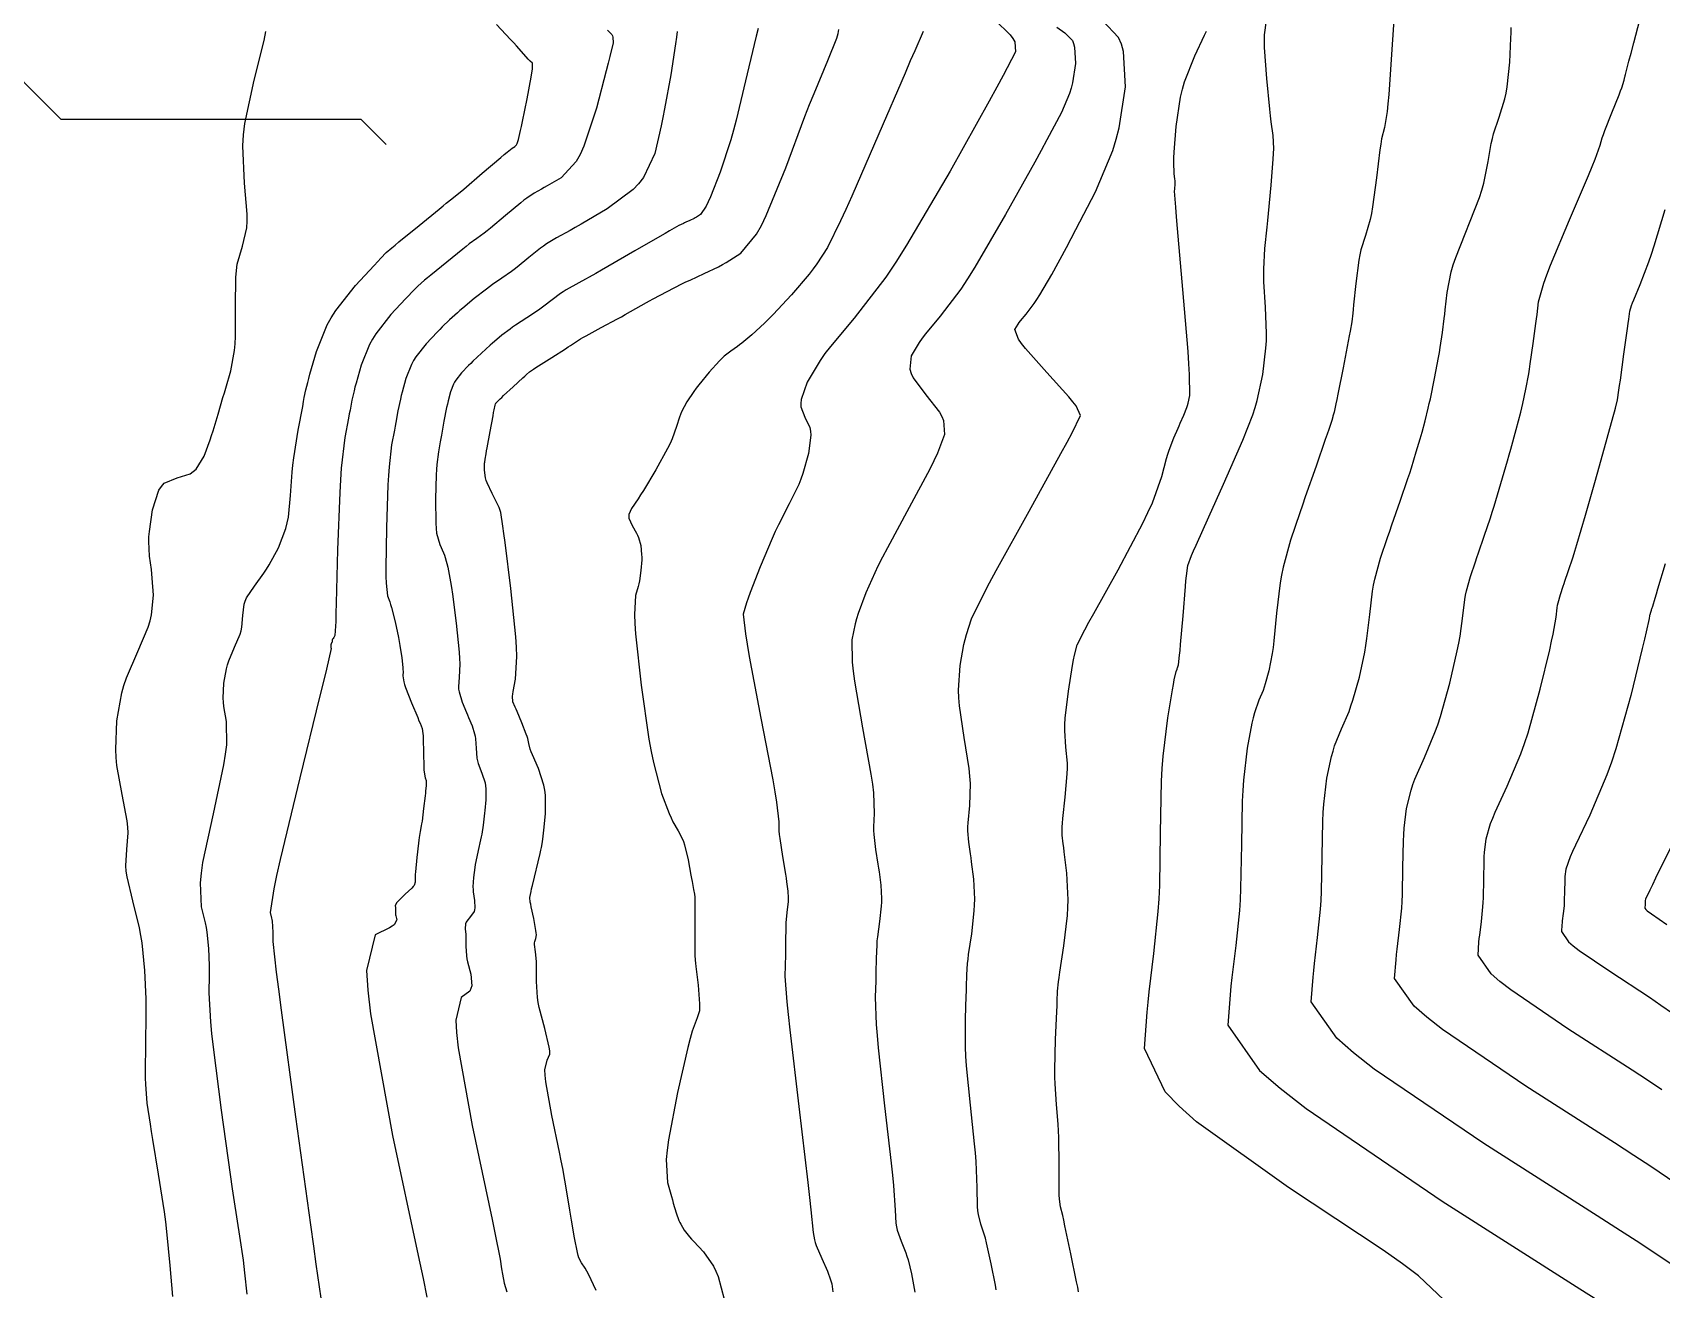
# Model space of a CAD drawing. Header units: metres. Extents: x 837117 to 838477, y 1189012 to 1191015.
# Drawn here: x 837594.9 to 837660.1, y 1189224.6 to 1189274.9 of the extents above; entities that cross this region are included whole.
import ezdxf

# ---------------------------------------------------------------- set-up
doc = ezdxf.new("R2010")
doc.units = ezdxf.units.M
doc.header["$LTSCALE"] = 0.3
doc.layers.add('COTAS 10', color=1, linetype='Continuous')
doc.layers.add('COTAS INT', color=252, linetype='Continuous')
doc.layers.add('DRENAJE', color=5, linetype='Continuous', lineweight=25)

msp = doc.modelspace()

# ---------------------------------------------------------------- linework, layer by layer
at = {"layer": 'COTAS 10'}
for points, elevation in [([(837600.548, 1189224.305), (837600.438, 1189225.553), (837600.308, 1189226.905), (837600.26, 1189227.298), (837600.208, 1189227.698), (837599.976, 1189229.209), (837599.747, 1189230.594), (837599.695, 1189230.915), (837599.649, 1189231.208), (837599.525, 1189232.042), (837599.461, 1189232.803), (837599.452, 1189233.051), (837599.447, 1189233.315), (837599.462, 1189234.405), (837599.482, 1189235.583), (837599.48, 1189235.904), (837599.475, 1189236.222), (837599.431, 1189237.351), (837599.317, 1189238.454), (837599.268, 1189238.757), (837599.211, 1189239.058), (837598.943, 1189240.133), (837598.714, 1189241.098), (837598.682, 1189241.329), (837598.663, 1189241.544), (837598.709, 1189242.192), (837598.761, 1189242.861), (837598.747, 1189243.09), (837598.719, 1189243.338), (837598.515, 1189244.391), (837598.307, 1189245.56), (837598.278, 1189245.88), (837598.262, 1189246.2), (837598.304, 1189247.343), (837598.507, 1189248.458), (837598.591, 1189248.76), (837598.688, 1189249.06), (837599.14, 1189250.116), (837599.561, 1189251.093), (837599.638, 1189251.342), (837599.698, 1189251.582), (837599.77, 1189252.371), (837599.722, 1189253.053), (837599.705, 1189253.225), (837599.688, 1189253.39), (837599.613, 1189253.928), (837599.58, 1189254.512), (837599.589, 1189254.706), (837599.606, 1189254.915), (837599.73, 1189255.784), (837599.988, 1189256.566), (837600.088, 1189256.719), (837600.201, 1189256.844), (837600.714, 1189257.067), (837601.242, 1189257.226), (837601.365, 1189257.311), (837601.477, 1189257.414), (837601.796, 1189257.935), (837602.035, 1189258.579), (837602.097, 1189258.76), (837602.157, 1189258.942), (837602.36, 1189259.606), (837602.553, 1189260.28), (837602.608, 1189260.469), (837602.662, 1189260.658), (837602.865, 1189261.346), (837603.018, 1189262.162), (837603.043, 1189262.43), (837603.06, 1189262.718), (837603.055, 1189263.913), (837603.063, 1189265.084), (837603.088, 1189265.358), (837603.123, 1189265.609), (837603.331, 1189266.33), (837603.508, 1189267.068), (837603.524, 1189267.33), (837603.526, 1189267.617), (837603.41, 1189268.86), (837603.342, 1189270.346), (837603.373, 1189270.786), (837603.426, 1189271.238), (837603.799, 1189272.976), (837604.2, 1189274.567), (837604.271, 1189274.927)], 1630), ([(837617.484, 1189224.551), (837617.175, 1189225.199), (837617.107, 1189225.329), (837617.048, 1189225.438), (837616.899, 1189225.654), (837616.798, 1189225.853), (837616.768, 1189225.952), (837616.737, 1189226.069), (837616.619, 1189226.65), (837616.498, 1189227.362), (837616.432, 1189227.764), (837616.314, 1189228.502), (837616.151, 1189229.425), (837616.089, 1189229.742), (837616.021, 1189230.087), (837615.715, 1189231.555), (837615.472, 1189232.895), (837615.443, 1189233.158), (837615.43, 1189233.374), (837615.524, 1189233.764), (837615.632, 1189234.009), (837615.628, 1189234.134), (837615.611, 1189234.283), (837615.426, 1189235.026), (837615.206, 1189235.866), (837615.166, 1189236.076), (837615.134, 1189236.276), (837615.096, 1189236.916), (837615.103, 1189237.449), (837615.099, 1189237.581), (837615.094, 1189237.706), (837615.055, 1189238.103), (837615.024, 1189238.398), (837615.024, 1189238.459), (837615.027, 1189238.511), (837615.068, 1189238.626), (837615.094, 1189238.783), (837615.088, 1189238.862), (837615.076, 1189238.957), (837614.986, 1189239.427), (837614.885, 1189239.905), (837614.866, 1189240.005), (837614.852, 1189240.09), (837614.835, 1189240.279), (837614.88, 1189240.508), (837614.905, 1189240.619), (837614.935, 1189240.75), (837615.239, 1189242.038), (837615.269, 1189242.169), (837615.294, 1189242.279), (837615.339, 1189242.506), (837615.364, 1189242.732), (837615.375, 1189242.842), (837615.389, 1189242.973), (837615.454, 1189243.616), (837615.459, 1189244.368), (837615.434, 1189244.568), (837615.398, 1189244.764), (837615.173, 1189245.439), (837614.933, 1189245.987), (837614.887, 1189246.102), (837614.85, 1189246.202), (837614.791, 1189246.428), (837614.748, 1189246.631), (837614.72, 1189246.715), (837614.687, 1189246.811), (837614.509, 1189247.259), (837614.321, 1189247.71), (837614.28, 1189247.807), (837614.244, 1189247.892), (837614.157, 1189248.102), (837614.138, 1189248.322), (837614.146, 1189248.414), (837614.16, 1189248.52), (837614.256, 1189249.012), (837614.308, 1189249.92), (837614.294, 1189250.287), (837614.268, 1189250.705), (837614.069, 1189252.634), (837613.839, 1189254.475), (837613.792, 1189254.837), (837613.753, 1189255.136), (837613.674, 1189255.681), (837613.602, 1189255.875), (837613.566, 1189255.951), (837613.525, 1189256.038), (837613.32, 1189256.435), (837613.123, 1189256.858), (837613.086, 1189256.962), (837613.056, 1189257.059), (837613.013, 1189257.364), (837613.021, 1189257.594), (837613.024, 1189257.645), (837613.027, 1189257.691), (837613.041, 1189257.81), (837613.081, 1189258.03), (837613.101, 1189258.139), (837613.124, 1189258.269), (837613.242, 1189258.913), (837613.359, 1189259.55), (837613.382, 1189259.676), (837613.402, 1189259.781), (837613.442, 1189259.974), (837613.462, 1189260.024), (837613.469, 1189260.037), (837613.477, 1189260.051), (837613.514, 1189260.097), (837613.64, 1189260.219), (837613.705, 1189260.28), (837613.782, 1189260.352), (837614.169, 1189260.711), (837614.556, 1189261.067), (837614.633, 1189261.138), (837614.697, 1189261.197), (837614.822, 1189261.309), (837614.984, 1189261.417), (837615.071, 1189261.473), (837615.178, 1189261.541), (837615.716, 1189261.883), (837616.262, 1189262.231), (837616.372, 1189262.303), (837616.465, 1189262.364), (837616.655, 1189262.498), (837616.858, 1189262.625), (837616.959, 1189262.682), (837617.08, 1189262.75), (837617.68, 1189263.073), (837618.338, 1189263.426), (837618.495, 1189263.512), (837618.641, 1189263.593), (837619.08, 1189263.841), (837619.495, 1189264.076), (837619.626, 1189264.148), (837619.764, 1189264.223), (837620.323, 1189264.519), (837620.919, 1189264.821), (837621.081, 1189264.9), (837621.242, 1189264.976), (837621.812, 1189265.234), (837622.378, 1189265.507), (837622.536, 1189265.594), (837622.695, 1189265.685), (837623.273, 1189266.051), (837623.904, 1189266.817), (837624.096, 1189267.16), (837624.295, 1189267.559), (837625.078, 1189269.472), (837625.841, 1189271.517), (837626.028, 1189272), (837626.205, 1189272.447), (837626.756, 1189273.759), (837627.113, 1189274.656), (837627.167, 1189274.84), (837627.203, 1189274.997)], 1640), ([(837636.794, 1189224.495), (837636.758, 1189224.679), (837636.713, 1189224.901), (837636.483, 1189226.022), (837636.245, 1189227.142), (837636.196, 1189227.364), (837636.154, 1189227.548), (837636.062, 1189227.894), (837636.026, 1189228.209), (837636.02, 1189228.373), (837636.015, 1189228.571), (837636.008, 1189229.563), (837635.994, 1189230.672), (837635.984, 1189230.943), (837635.972, 1189231.198), (837635.905, 1189231.992), (837635.85, 1189232.812), (837635.844, 1189233.085), (837635.843, 1189233.377), (837635.873, 1189234.597), (837635.92, 1189235.712), (837635.929, 1189235.939), (837635.936, 1189236.129), (837635.948, 1189236.52), (837635.988, 1189236.894), (837636.013, 1189237.075), (837636.044, 1189237.288), (837636.206, 1189238.337), (837636.346, 1189239.554), (837636.363, 1189239.873), (837636.37, 1189240.185), (837636.316, 1189241.249), (837636.216, 1189242.098), (837636.194, 1189242.275), (837636.175, 1189242.426), (837636.129, 1189242.762), (837636.131, 1189243.1), (837636.142, 1189243.252), (837636.158, 1189243.431), (837636.257, 1189244.287), (837636.339, 1189245.217), (837636.346, 1189245.441), (837636.346, 1189245.65), (837636.285, 1189246.286), (837636.235, 1189246.96), (837636.242, 1189247.194), (837636.257, 1189247.448), (837636.385, 1189248.535), (837636.552, 1189249.561), (837636.591, 1189249.777), (837636.628, 1189249.963), (837636.739, 1189250.387), (837637.046, 1189250.987), (837637.206, 1189251.284), (837637.4, 1189251.638), (837638.372, 1189253.387), (837639.362, 1189255.249), (837639.567, 1189255.673), (837639.742, 1189256.057), (837640.124, 1189257.116), (837640.309, 1189257.84), (837640.36, 1189258.014), (837640.412, 1189258.175), (837640.597, 1189258.661), (837640.772, 1189259.049), (837640.817, 1189259.15), (837640.86, 1189259.247), (837641.004, 1189259.572), (837641.122, 1189259.878), (837641.149, 1189259.963), (837641.173, 1189260.049), (837641.242, 1189260.359), (837641.232, 1189261.2), (837641.207, 1189261.619), (837641.172, 1189262.12), (837640.966, 1189264.604), (837640.751, 1189267.04), (837640.711, 1189267.511), (837640.679, 1189267.894), (837640.632, 1189268.54), (837640.64, 1189268.617), (837640.644, 1189268.667), (837640.654, 1189268.77), (837640.655, 1189268.909), (837640.651, 1189268.957), (837640.646, 1189269.01), (837640.614, 1189269.236), (837640.6, 1189269.679), (837640.607, 1189269.869), (837640.617, 1189270.088), (837640.692, 1189271.121), (837640.87, 1189272.298), (837640.945, 1189272.608), (837641.031, 1189272.911), (837641.436, 1189273.945), (837641.833, 1189274.77), (837641.914, 1189274.941)], 1650), ([(837660.124, 1189232.577), (837659.552, 1189232.96), (837658.938, 1189233.366), (837656.368, 1189235.024), (837654.087, 1189236.575), (837653.654, 1189236.914), (837653.307, 1189237.214), (837652.774, 1189237.972), (837652.813, 1189238.483), (837652.827, 1189238.627), (837652.842, 1189238.772), (837652.908, 1189239.307), (837652.969, 1189239.897), (837652.98, 1189240.078), (837652.989, 1189240.265), (837653.003, 1189241.003), (837653.017, 1189241.73), (837653.026, 1189241.91), (837653.038, 1189242.08), (837653.101, 1189242.621), (837653.278, 1189243.236), (837653.361, 1189243.453), (837653.459, 1189243.691), (837653.939, 1189244.721), (837654.493, 1189246.025), (837654.639, 1189246.435), (837654.781, 1189246.867), (837655.266, 1189248.604), (837655.645, 1189250.188), (837655.719, 1189250.524), (837655.781, 1189250.815), (837655.896, 1189251.492), (837655.942, 1189251.866), (837655.96, 1189251.965), (837655.98, 1189252.062), (837656.072, 1189252.397), (837656.185, 1189252.735), (837656.219, 1189252.834), (837656.254, 1189252.935), (837656.387, 1189253.318), (837656.578, 1189253.906), (837656.648, 1189254.136), (837656.726, 1189254.395), (837657.074, 1189255.57), (837657.45, 1189256.873), (837657.546, 1189257.211), (837657.639, 1189257.539), (837657.946, 1189258.646), (837658.183, 1189259.517), (837658.23, 1189259.698), (837658.271, 1189259.852), (837658.353, 1189260.191), (837658.413, 1189260.571), (837658.439, 1189260.752), (837658.47, 1189260.965), (837658.615, 1189262.008), (837658.755, 1189263.036), (837658.783, 1189263.241), (837658.805, 1189263.411), (837658.847, 1189263.735), (837658.916, 1189263.956), (837658.957, 1189264.061), (837659.007, 1189264.186), (837659.264, 1189264.794), (837659.61, 1189265.7), (837659.716, 1189266.012), (837659.826, 1189266.351), (837660.259, 1189267.797)], 1660)]:
    msp.add_lwpolyline(points, dxfattribs=dict(at, elevation=elevation))
at = {"layer": 'COTAS INT'}
for points, elevation in [([(837661.353, 1189228.373), (837659.687, 1189229.507), (837659.011, 1189229.951), (837658.242, 1189230.451), (837654.691, 1189232.725), (837651.355, 1189234.993), (837650.723, 1189235.489), (837650.216, 1189235.928), (837649.437, 1189237.036), (837649.493, 1189237.782), (837649.513, 1189237.992), (837649.536, 1189238.205), (837649.633, 1189238.987), (837649.721, 1189239.85), (837649.738, 1189240.113), (837649.751, 1189240.388), (837649.771, 1189241.467), (837649.792, 1189242.528), (837649.805, 1189242.792), (837649.823, 1189243.041), (837649.915, 1189243.832), (837650.094, 1189244.572), (837650.167, 1189244.79), (837650.249, 1189245.014), (837650.627, 1189245.87), (837651.053, 1189246.87), (837651.165, 1189247.185), (837651.274, 1189247.516), (837651.646, 1189248.849), (837651.942, 1189250.139), (837652.003, 1189250.443), (837652.056, 1189250.724), (837652.168, 1189251.546), (837652.247, 1189252.196), (837652.278, 1189252.369), (837652.314, 1189252.538), (837652.474, 1189253.121), (837652.671, 1189253.709), (837652.729, 1189253.881), (837652.79, 1189254.057), (837653.022, 1189254.725), (837653.273, 1189255.47), (837653.344, 1189255.695), (837653.417, 1189255.928), (837653.69, 1189256.834), (837653.953, 1189257.748), (837654.021, 1189257.986), (837654.086, 1189258.216), (837654.302, 1189258.993), (837654.484, 1189259.687), (837654.528, 1189259.866), (837654.569, 1189260.039), (837654.693, 1189260.615), (837654.802, 1189261.223), (837654.833, 1189261.416), (837654.865, 1189261.62), (837654.984, 1189262.443), (837655.09, 1189263.24), (837655.114, 1189263.428), (837655.135, 1189263.6), (837655.191, 1189264.104), (837655.407, 1189264.857), (837655.529, 1189265.187), (837655.678, 1189265.57), (837656.44, 1189267.391), (837657.199, 1189269.165), (837657.345, 1189269.518), (837657.464, 1189269.811), (837657.662, 1189270.37), (837657.745, 1189270.673), (837657.791, 1189270.804), (837657.846, 1189270.956), (837658.129, 1189271.674), (837658.417, 1189272.391), (837658.475, 1189272.542), (837658.524, 1189272.673), (837658.623, 1189272.971), (837658.654, 1189273.106), (837658.661, 1189273.133), (837658.666, 1189273.156), (837658.675, 1189273.203), (837658.812, 1189273.731), (837658.898, 1189274.057), (837659.004, 1189274.462), (837659.561, 1189276.572)], 1658), ([(837649.44, 1189275.971), (837649.332, 1189274.207), (837649.204, 1189272.396), (837649.171, 1189272.029), (837649.138, 1189271.72), (837649.029, 1189271.087), (837648.917, 1189270.622), (837648.884, 1189270.419), (837648.849, 1189270.183), (837648.712, 1189269.063), (837648.556, 1189267.901), (837648.509, 1189267.639), (837648.46, 1189267.403), (837648.268, 1189266.764), (837648.084, 1189266.183), (837648.041, 1189265.984), (837648, 1189265.767), (837647.879, 1189264.843), (837647.794, 1189263.98), (837647.776, 1189263.801), (837647.76, 1189263.648), (837647.722, 1189263.312), (837647.655, 1189262.928), (837647.62, 1189262.745), (837647.579, 1189262.528), (837647.373, 1189261.464), (837647.165, 1189260.412), (837647.123, 1189260.202), (837647.087, 1189260.027), (837647.014, 1189259.687), (837646.981, 1189259.57), (837646.971, 1189259.535), (837646.961, 1189259.499), (837646.921, 1189259.361), (837646.799, 1189258.994), (837646.737, 1189258.813), (837646.663, 1189258.598), (837646.292, 1189257.537), (837645.862, 1189256.3), (837645.75, 1189255.975), (837645.642, 1189255.657), (837645.276, 1189254.569), (837644.98, 1189253.49), (837644.915, 1189253.176), (837644.858, 1189252.857), (837644.711, 1189251.653), (837644.604, 1189250.542), (837644.572, 1189250.281), (837644.538, 1189250.04), (837644.406, 1189249.341), (837644.259, 1189248.816), (837644.216, 1189248.685), (837644.172, 1189248.561), (837644.005, 1189248.167), (837643.828, 1189247.659), (837643.778, 1189247.464), (837643.727, 1189247.244), (837643.542, 1189246.253), (837643.392, 1189244.963), (837643.363, 1189244.556), (837643.341, 1189244.126), (837643.307, 1189242.394), (837643.275, 1189240.633), (837643.253, 1189240.185), (837643.226, 1189239.755), (837643.082, 1189238.347), (837642.923, 1189237.07), (837642.887, 1189236.724), (837642.854, 1189236.38), (837642.762, 1189235.162), (837644.034, 1189233.354), (837644.86, 1189232.638), (837645.893, 1189231.829), (837651.336, 1189228.128), (837656.851, 1189224.619), (837657.929, 1189223.931)], 1654), ([(837603.515, 1189224.402), (837603.433, 1189225.261), (837603.402, 1189225.51), (837603.369, 1189225.765), (837603.222, 1189226.724), (837603.008, 1189228.101), (837602.933, 1189228.618), (837602.85, 1189229.194), (837602.491, 1189231.767), (837602.17, 1189234.285), (837602.11, 1189234.827), (837602.064, 1189235.302), (837602.004, 1189236.459), (837602.016, 1189237.167), (837602.015, 1189237.359), (837602.012, 1189237.551), (837601.986, 1189238.229), (837601.917, 1189238.892), (837601.888, 1189239.073), (837601.853, 1189239.254), (837601.692, 1189239.9), (837601.649, 1189240.862), (837601.689, 1189241.241), (837601.752, 1189241.669), (837602.167, 1189243.626), (837602.59, 1189245.577), (837602.658, 1189246.002), (837602.705, 1189246.376), (837602.695, 1189247.314), (837602.588, 1189247.92), (837602.572, 1189248.087), (837602.564, 1189248.253), (837602.586, 1189248.846), (837602.691, 1189249.425), (837602.735, 1189249.582), (837602.785, 1189249.738), (837603.02, 1189250.286), (837603.238, 1189250.808), (837603.277, 1189250.947), (837603.307, 1189251.083), (837603.342, 1189251.552), (837603.398, 1189252.007), (837603.442, 1189252.133), (837603.499, 1189252.261), (837603.808, 1189252.724), (837604.192, 1189253.244), (837604.297, 1189253.408), (837604.401, 1189253.579), (837604.769, 1189254.268), (837605.066, 1189255.04), (837605.124, 1189255.264), (837605.172, 1189255.492), (837605.26, 1189256.353), (837605.319, 1189257.295), (837605.349, 1189257.575), (837605.385, 1189257.862), (837605.564, 1189258.97), (837605.742, 1189259.924), (837605.778, 1189260.115), (837605.807, 1189260.275), (837605.865, 1189260.585), (837605.942, 1189260.882), (837605.984, 1189261.033), (837606.035, 1189261.213), (837606.294, 1189262.112), (837606.727, 1189263.183), (837606.888, 1189263.472), (837607.067, 1189263.758), (837607.859, 1189264.763), (837608.599, 1189265.563), (837608.744, 1189265.719), (837608.863, 1189265.847), (837609.077, 1189266.074), (837609.308, 1189266.266), (837609.437, 1189266.372), (837609.595, 1189266.502), (837610.4, 1189267.161), (837611.204, 1189267.816), (837611.361, 1189267.943), (837611.489, 1189268.047), (837611.715, 1189268.226), (837611.926, 1189268.398), (837612.044, 1189268.497), (837612.189, 1189268.62), (837612.931, 1189269.249), (837613.669, 1189269.875), (837613.811, 1189269.995), (837613.927, 1189270.093), (837614.122, 1189270.254), (837614.152, 1189270.27), (837614.163, 1189270.276), (837614.176, 1189270.283), (837614.233, 1189270.317), (837614.295, 1189270.384), (837614.312, 1189270.413), (837614.327, 1189270.446), (837614.379, 1189270.604), (837614.461, 1189270.965), (837614.496, 1189271.127), (837614.536, 1189271.316), (837614.724, 1189272.221), (837614.891, 1189273.098), (837614.918, 1189273.269), (837614.936, 1189273.409), (837614.933, 1189273.653), (837614.846, 1189273.735), (837614.811, 1189273.772), (837614.772, 1189273.815), (837614.594, 1189274.021), (837614.299, 1189274.351), (837614.187, 1189274.472), (837614.062, 1189274.606), (837613.498, 1189275.197)], 1632), ([(837623.971, 1189275.037), (837623.889, 1189274.733), (837623.803, 1189274.399), (837623.466, 1189272.943), (837623.091, 1189271.379), (837622.982, 1189270.976), (837622.87, 1189270.587), (837622.446, 1189269.294), (837622.059, 1189268.301), (837621.97, 1189268.102), (837621.89, 1189267.935), (837621.667, 1189267.605), (837621.497, 1189267.498), (837621.45, 1189267.471), (837621.404, 1189267.446), (837621.238, 1189267.365), (837621.071, 1189267.29), (837621.024, 1189267.267), (837620.976, 1189267.244), (837620.801, 1189267.156), (837620.423, 1189266.944), (837620.246, 1189266.843), (837620.039, 1189266.723), (837619.034, 1189266.14), (837617.956, 1189265.517), (837617.703, 1189265.373), (837617.47, 1189265.241), (837616.791, 1189264.868), (837616.292, 1189264.585), (837616.172, 1189264.511), (837616.061, 1189264.437), (837615.724, 1189264.185), (837615.396, 1189263.928), (837615.29, 1189263.852), (837615.178, 1189263.773), (837614.716, 1189263.469), (837614.256, 1189263.168), (837614.144, 1189263.091), (837614.039, 1189263.017), (837613.717, 1189262.772), (837613.422, 1189262.523), (837613.334, 1189262.447), (837613.244, 1189262.367), (837612.896, 1189262.052), (837612.553, 1189261.726), (837612.465, 1189261.64), (837612.38, 1189261.555), (837612.101, 1189261.264), (837611.875, 1189260.978), (837611.824, 1189260.896), (837611.778, 1189260.814), (837611.655, 1189260.509), (837611.56, 1189260.139), (837611.533, 1189260.016), (837611.504, 1189259.883), (837611.397, 1189259.331), (837611.295, 1189258.77), (837611.27, 1189258.633), (837611.246, 1189258.504), (837611.171, 1189258.1), (837611.113, 1189257.596), (837611.1, 1189257.403), (837611.088, 1189257.187), (837611.054, 1189256.214), (837611.064, 1189255.251), (837611.08, 1189255.041), (837611.102, 1189254.856), (837611.228, 1189254.392), (837611.377, 1189254.069), (837611.413, 1189253.973), (837611.448, 1189253.874), (837611.555, 1189253.491), (837611.664, 1189252.903), (837611.699, 1189252.674), (837611.736, 1189252.416), (837611.889, 1189251.248), (837612.009, 1189250.091), (837612.024, 1189249.84), (837612.033, 1189249.62), (837612.002, 1189249.075), (837611.972, 1189248.712), (837611.982, 1189248.606), (837611.999, 1189248.497), (837612.127, 1189248.085), (837612.295, 1189247.681), (837612.338, 1189247.578), (837612.379, 1189247.478), (837612.518, 1189247.147), (837612.621, 1189246.822), (837612.641, 1189246.726), (837612.657, 1189246.627), (837612.682, 1189246.247), (837612.717, 1189245.853), (837612.739, 1189245.745), (837612.765, 1189245.637), (837612.906, 1189245.253), (837613.038, 1189244.857), (837613.059, 1189244.743), (837613.074, 1189244.626), (837613.071, 1189244.186), (837613.026, 1189243.753), (837613.013, 1189243.642), (837613.002, 1189243.533), (837612.96, 1189243.17), (837612.905, 1189242.806), (837612.886, 1189242.698), (837612.864, 1189242.586), (837612.768, 1189242.154), (837612.672, 1189241.712), (837612.65, 1189241.594), (837612.63, 1189241.478), (837612.575, 1189241.075), (837612.555, 1189240.696), (837612.558, 1189240.596), (837612.564, 1189240.497), (837612.615, 1189240.156), (837612.636, 1189239.856), (837612.623, 1189239.784), (837612.602, 1189239.717), (837612.459, 1189239.513), (837612.307, 1189239.332), (837612.281, 1189239.28), (837612.262, 1189239.226), (837612.249, 1189239.024), (837612.272, 1189238.789), (837612.275, 1189238.715), (837612.277, 1189238.637), (837612.273, 1189238.322), (837612.296, 1189237.943), (837612.314, 1189237.824), (837612.338, 1189237.7), (837612.468, 1189237.203), (837612.509, 1189236.735), (837612.477, 1189236.628), (837612.426, 1189236.532), (837612.081, 1189236.269), (837611.865, 1189235.365), (837611.893, 1189234.865), (837611.961, 1189234.256), (837612.524, 1189231.155), (837613.191, 1189228.016), (837613.324, 1189227.384), (837613.434, 1189226.854), (837613.642, 1189225.798), (837613.703, 1189225.415), (837613.737, 1189225.207), (837613.8, 1189224.838), (837613.909, 1189224.499)], 1638), ([(837633.449, 1189275.378), (837634.056, 1189274.786), (837634.159, 1189274.643), (837634.234, 1189274.51), (837634.27, 1189274.105), (837633.779, 1189273.164), (837633.521, 1189272.693), (837633.211, 1189272.13), (837631.652, 1189269.335), (837629.907, 1189266.37), (837629.479, 1189265.699), (837629.075, 1189265.094), (837627.816, 1189263.45), (837626.857, 1189262.317), (837626.642, 1189262.033), (837626.45, 1189261.763), (837625.936, 1189260.893), (837625.696, 1189260.202), (837625.676, 1189260.043), (837625.675, 1189259.898), (837625.839, 1189259.495), (837626.041, 1189259.083), (837626.064, 1189258.933), (837626.072, 1189258.768), (837625.985, 1189258.043), (837625.758, 1189257.231), (837625.678, 1189257.011), (837625.591, 1189256.793), (837625.215, 1189256.024), (837624.779, 1189255.177), (837624.654, 1189254.91), (837624.526, 1189254.63), (837624.05, 1189253.502), (837623.649, 1189252.471), (837623.569, 1189252.252), (837623.502, 1189252.062), (837623.374, 1189251.614), (837623.459, 1189250.816), (837623.526, 1189250.406), (837623.612, 1189249.913), (837624.08, 1189247.449), (837624.55, 1189244.986), (837624.637, 1189244.495), (837624.706, 1189244.086), (837624.796, 1189243.298), (837624.799, 1189242.935), (837624.812, 1189242.794), (837624.83, 1189242.636), (837624.938, 1189241.919), (837625.058, 1189241.201), (837625.083, 1189241.042), (837625.105, 1189240.9), (837625.157, 1189240.532), (837625.17, 1189240.264), (837625.169, 1189240.185), (837625.165, 1189240.105), (837625.129, 1189239.798), (837625.088, 1189239.403), (837625.08, 1189239.266), (837625.073, 1189239.118), (837625.062, 1189238.484), (837625.057, 1189237.843), (837625.055, 1189237.69), (837625.053, 1189237.547), (837625.04, 1189237.121), (837625.115, 1189236.105), (837625.168, 1189235.591), (837625.235, 1189234.976), (837625.593, 1189231.912), (837625.953, 1189228.874), (837626.022, 1189228.275), (837626.077, 1189227.78), (837626.164, 1189226.869), (837626.217, 1189226.572), (837626.251, 1189226.465), (837626.293, 1189226.347), (837626.513, 1189225.83), (837626.741, 1189225.316), (837626.788, 1189225.199), (837626.829, 1189225.095), (837626.918, 1189224.81), (837626.961, 1189224.501)], 1644), ([(837635.926, 1189275.094), (837636.242, 1189274.873), (837636.541, 1189274.567), (837636.593, 1189274.442), (837636.633, 1189274.3), (837636.669, 1189273.642), (837636.553, 1189272.872), (837636.497, 1189272.659), (837636.431, 1189272.446), (837636.106, 1189271.675), (837635.524, 1189270.581), (837635.296, 1189270.164), (837635.039, 1189269.697), (837633.868, 1189267.596), (837632.64, 1189265.498), (837632.347, 1189265.032), (837632.074, 1189264.617), (837631.257, 1189263.533), (837630.661, 1189262.829), (837630.528, 1189262.653), (837630.408, 1189262.485), (837630.089, 1189261.945), (837630.04, 1189261.41), (837630.091, 1189261.244), (837630.169, 1189261.071), (837630.682, 1189260.386), (837631.219, 1189259.696), (837631.312, 1189259.521), (837631.38, 1189259.353), (837631.428, 1189258.803), (837631.144, 1189258.048), (837631.004, 1189257.75), (837630.837, 1189257.413), (837630.012, 1189255.879), (837629.138, 1189254.269), (837628.941, 1189253.885), (837628.762, 1189253.528), (837628.28, 1189252.464), (837627.975, 1189251.635), (837627.91, 1189251.427), (837627.852, 1189251.228), (837627.711, 1189250.587), (837627.725, 1189249.693), (837627.764, 1189249.335), (837627.82, 1189248.929), (837628.148, 1189247.061), (837628.482, 1189245.207), (837628.54, 1189244.81), (837628.584, 1189244.463), (837628.616, 1189243.628), (837628.585, 1189243.1), (837628.588, 1189242.947), (837628.597, 1189242.791), (837628.668, 1189242.2), (837628.764, 1189241.609), (837628.787, 1189241.453), (837628.809, 1189241.299), (837628.876, 1189240.771), (837628.904, 1189240.238), (837628.9, 1189240.081), (837628.892, 1189239.921), (837628.822, 1189239.311), (837628.74, 1189238.698), (837628.724, 1189238.536), (837628.711, 1189238.377), (837628.69, 1189237.829), (837628.684, 1189237.272), (837628.68, 1189237.106), (837628.675, 1189236.936), (837628.651, 1189236.28), (837628.691, 1189235.196), (837628.727, 1189234.756), (837628.773, 1189234.255), (837629.03, 1189231.939), (837629.292, 1189229.649), (837629.342, 1189229.164), (837629.383, 1189228.744), (837629.445, 1189227.767), (837629.483, 1189227.238), (837629.507, 1189227.101), (837629.537, 1189226.967), (837629.696, 1189226.518), (837629.879, 1189226.06), (837629.924, 1189225.921), (837629.968, 1189225.777), (837630.106, 1189225.214), (837630.212, 1189224.634), (837630.235, 1189224.48)], 1646), ([(837633.496, 1189224.579), (837633.463, 1189224.768), (837633.295, 1189225.618), (837633.106, 1189226.46), (837633.06, 1189226.643), (837633.016, 1189226.804), (837632.879, 1189227.206), (837632.782, 1189227.588), (837632.764, 1189227.737), (837632.749, 1189227.904), (837632.727, 1189228.665), (837632.688, 1189229.708), (837632.663, 1189230.053), (837632.632, 1189230.423), (837632.468, 1189231.965), (837632.311, 1189233.533), (837632.285, 1189233.92), (837632.267, 1189234.287), (837632.262, 1189235.438), (837632.297, 1189236.324), (837632.304, 1189236.522), (837632.31, 1189236.7), (837632.319, 1189237.175), (837632.349, 1189237.635), (837632.368, 1189237.805), (837632.392, 1189237.993), (837632.514, 1189238.824), (837632.619, 1189239.738), (837632.632, 1189239.977), (837632.637, 1189240.211), (837632.596, 1189241.01), (837632.512, 1189241.699), (837632.491, 1189241.864), (837632.469, 1189242.018), (837632.399, 1189242.481), (837632.364, 1189242.945), (837632.365, 1189243.1), (837632.372, 1189243.265), (837632.436, 1189243.958), (837632.461, 1189244.84), (837632.443, 1189245.125), (837632.414, 1189245.429), (837632.217, 1189246.673), (837632.027, 1189247.944), (837632.003, 1189248.264), (837631.991, 1189248.571), (837632.048, 1189249.561), (837632.202, 1189250.395), (837632.25, 1189250.602), (837632.302, 1189250.799), (837632.509, 1189251.425), (837632.999, 1189252.427), (837633.228, 1189252.86), (837633.497, 1189253.361), (837634.808, 1189255.734), (837636.083, 1189258.033), (837636.329, 1189258.488), (837636.53, 1189258.864), (837636.871, 1189259.563), (837636.689, 1189259.938), (837636.56, 1189260.109), (837636.397, 1189260.309), (837635.525, 1189261.276), (837634.662, 1189262.244), (837634.506, 1189262.445), (837634.384, 1189262.617), (837634.242, 1189262.997), (837634.367, 1189263.208), (837634.413, 1189263.273), (837634.465, 1189263.342), (837634.698, 1189263.617), (837635.017, 1189264.039), (837635.123, 1189264.202), (837635.238, 1189264.383), (837635.717, 1189265.202), (837636.308, 1189266.285), (837636.493, 1189266.633), (837636.687, 1189267.003), (837637.465, 1189268.511), (837638.159, 1189270.157), (837638.3, 1189270.612), (837638.42, 1189271.068), (837638.668, 1189272.713), (837638.591, 1189274.117), (837638.506, 1189274.421), (837638.394, 1189274.688), (837637.757, 1189275.343)], 1648), ([(837651.678, 1189223.919), (837650.389, 1189225.133), (837649.747, 1189225.616), (837648.981, 1189226.163), (837645.188, 1189228.669), (837641.507, 1189231.298), (837640.812, 1189231.923), (837640.257, 1189232.503), (837639.424, 1189234.226), (837639.534, 1189235.679), (837639.573, 1189236.089), (837639.617, 1189236.503), (837639.806, 1189238.026), (837639.978, 1189239.708), (837640.011, 1189240.221), (837640.037, 1189240.755), (837640.075, 1189242.857), (837640.115, 1189244.925), (837640.142, 1189245.438), (837640.176, 1189245.924), (837640.356, 1189247.463), (837640.544, 1189248.58), (837640.583, 1189248.801), (837640.617, 1189248.982), (837640.693, 1189249.315), (837640.732, 1189249.406), (837640.742, 1189249.435), (837640.752, 1189249.465), (837640.786, 1189249.586), (837640.834, 1189249.967), (837640.853, 1189250.16), (837640.874, 1189250.392), (837640.97, 1189251.548), (837641.067, 1189252.711), (837641.089, 1189252.946), (837641.108, 1189253.145), (837641.161, 1189253.551), (837641.313, 1189253.951), (837641.395, 1189254.145), (837641.495, 1189254.376), (837642.002, 1189255.51), (837642.589, 1189256.813), (837642.739, 1189257.149), (837642.885, 1189257.475), (837643.366, 1189258.565), (837643.761, 1189259.591), (837643.851, 1189259.877), (837643.934, 1189260.163), (837644.164, 1189261.204), (837644.288, 1189262.253), (837644.304, 1189262.544), (837644.311, 1189262.837), (837644.27, 1189263.896), (837644.209, 1189264.901), (837644.204, 1189265.159), (837644.204, 1189265.408), (837644.249, 1189266.235), (837644.335, 1189267.092), (837644.362, 1189267.361), (837644.389, 1189267.642), (837644.498, 1189268.772), (837644.581, 1189269.816), (837644.592, 1189270.045), (837644.598, 1189270.247), (837644.575, 1189270.758), (837644.502, 1189271.314), (837644.475, 1189271.545), (837644.446, 1189271.809), (837644.318, 1189273.042), (837644.229, 1189274.281), (837644.225, 1189274.549), (837644.229, 1189274.785), (837644.316, 1189275.365)], 1652), ([(837660.866, 1189225.361), (837659.249, 1189226.437), (837658.47, 1189226.941), (837657.547, 1189227.535), (837653.013, 1189230.426), (837648.624, 1189233.411), (837647.791, 1189234.064), (837647.125, 1189234.641), (837646.099, 1189236.099), (837646.173, 1189237.081), (837646.2, 1189237.358), (837646.229, 1189237.638), (837646.357, 1189238.667), (837646.474, 1189239.802), (837646.495, 1189240.149), (837646.513, 1189240.51), (837646.539, 1189241.93), (837646.566, 1189243.327), (837646.584, 1189243.674), (837646.607, 1189244.002), (837646.728, 1189245.042), (837646.911, 1189245.908), (837646.972, 1189246.127), (837647.038, 1189246.337), (837647.316, 1189247.018), (837647.613, 1189247.716), (837647.691, 1189247.935), (837647.767, 1189248.166), (837648.026, 1189249.095), (837648.24, 1189250.09), (837648.288, 1189250.362), (837648.33, 1189250.633), (837648.439, 1189251.6), (837648.553, 1189252.527), (837648.597, 1189252.773), (837648.647, 1189253.014), (837648.875, 1189253.845), (837649.156, 1189254.683), (837649.24, 1189254.928), (837649.326, 1189255.178), (837649.657, 1189256.131), (837649.968, 1189257.034), (837650.041, 1189257.254), (837650.108, 1189257.461), (837650.306, 1189258.098), (837650.457, 1189258.624), (837650.496, 1189258.76), (837650.534, 1189258.893), (837650.658, 1189259.34), (837650.786, 1189259.857), (837650.825, 1189260.034), (837650.867, 1189260.225), (837651.033, 1189261.04), (837651.19, 1189261.875), (837651.227, 1189262.08), (837651.26, 1189262.274), (837651.353, 1189262.877), (837651.425, 1189263.444), (837651.445, 1189263.614), (837651.465, 1189263.79), (837651.535, 1189264.474), (837651.703, 1189265.312), (837651.785, 1189265.585), (837651.881, 1189265.877), (837652.829, 1189268.284), (837652.927, 1189268.579), (837653.01, 1189268.856), (837653.187, 1189269.717), (837653.304, 1189270.446), (837653.349, 1189270.641), (837653.399, 1189270.832), (837653.627, 1189271.497), (837653.851, 1189272.226), (837653.9, 1189272.458), (837653.942, 1189272.702), (837654.047, 1189273.693), (837654.093, 1189274.65), (837654.099, 1189274.873), (837654.102, 1189275.079)], 1656), ([(837617.946, 1189274.979), (837618.113, 1189274.805), (837618.14, 1189274.751), (837618.16, 1189274.694), (837618.163, 1189274.468), (837618.031, 1189273.919), (837617.965, 1189273.659), (837617.887, 1189273.352), (837617.501, 1189271.853), (837616.998, 1189270.328), (837616.847, 1189270.004), (837616.691, 1189269.724), (837616.083, 1189269.07), (837615.528, 1189268.749), (837615.405, 1189268.678), (837615.296, 1189268.616), (837615.012, 1189268.458), (837614.715, 1189268.257), (837614.598, 1189268.167), (837614.466, 1189268.062), (837613.862, 1189267.561), (837613.258, 1189267.056), (837613.126, 1189266.949), (837613.01, 1189266.856), (837612.715, 1189266.64), (837612.411, 1189266.421), (837612.289, 1189266.326), (837612.149, 1189266.216), (837611.506, 1189265.698), (837610.87, 1189265.175), (837610.736, 1189265.064), (837610.62, 1189264.966), (837610.35, 1189264.733), (837610.093, 1189264.473), (837609.984, 1189264.359), (837609.859, 1189264.227), (837609.273, 1189263.597), (837608.669, 1189262.831), (837608.533, 1189262.613), (837608.411, 1189262.393), (837608.081, 1189261.577), (837607.877, 1189260.855), (837607.834, 1189260.694), (837607.796, 1189260.549), (837607.709, 1189260.167), (837607.637, 1189259.773), (837607.608, 1189259.621), (837607.577, 1189259.451), (837607.433, 1189258.68), (837607.287, 1189257.448), (837607.253, 1189256.986), (837607.224, 1189256.472), (837607.142, 1189254.182), (837607.087, 1189252.055), (837607.075, 1189251.644), (837607.063, 1189251.311), (837607.029, 1189250.751), (837607.002, 1189250.7), (837606.986, 1189250.676), (837606.958, 1189250.637), (837606.935, 1189250.603), (837606.931, 1189250.593), (837606.928, 1189250.584), (837606.923, 1189250.55), (837606.921, 1189250.515), (837606.919, 1189250.505), (837606.916, 1189250.495), (837606.9, 1189250.456), (837606.882, 1189250.416), (837606.879, 1189250.404), (837606.875, 1189250.393), (837606.867, 1189250.35), (837606.866, 1189250.306), (837606.866, 1189250.293), (837606.868, 1189250.281), (837606.876, 1189250.236), (837606.69, 1189249.415), (837606.57, 1189248.913), (837606.419, 1189248.293), (837605.625, 1189245.06), (837604.841, 1189241.795), (837604.696, 1189241.153), (837604.584, 1189240.625), (837604.442, 1189239.668), (837604.496, 1189239.451), (837604.507, 1189239.39), (837604.517, 1189239.329), (837604.54, 1189239.107), (837604.549, 1189238.879), (837604.55, 1189238.815), (837604.55, 1189238.75), (837604.546, 1189238.513), (837604.681, 1189237.29), (837604.769, 1189236.604), (837604.878, 1189235.767), (837605.457, 1189231.491), (837606.05, 1189227.18), (837606.17, 1189226.322), (837606.27, 1189225.608), (837606.468, 1189224.239)], 1634), ([(837620.729, 1189274.927), (837620.698, 1189274.692), (837620.66, 1189274.425), (837620.468, 1189273.193), (837620.227, 1189271.833), (837620.158, 1189271.485), (837620.089, 1189271.15), (837619.828, 1189270.041), (837619.375, 1189269.076), (837619.184, 1189268.83), (837618.964, 1189268.595), (837617.933, 1189267.823), (837616.881, 1189267.214), (837616.648, 1189267.08), (837616.44, 1189266.962), (837615.901, 1189266.663), (837615.504, 1189266.421), (837615.385, 1189266.339), (837615.263, 1189266.25), (837614.793, 1189265.873), (837614.327, 1189265.492), (837614.208, 1189265.4), (837614.094, 1189265.314), (837613.716, 1189265.054), (837613.333, 1189264.794), (837613.216, 1189264.708), (837613.094, 1189264.617), (837612.611, 1189264.235), (837612.146, 1189263.849), (837612.035, 1189263.755), (837611.932, 1189263.667), (837611.623, 1189263.392), (837611.323, 1189263.1), (837611.224, 1189263), (837611.12, 1189262.891), (837610.687, 1189262.43), (837610.272, 1189261.904), (837610.179, 1189261.755), (837610.094, 1189261.604), (837609.868, 1189261.043), (837609.719, 1189260.497), (837609.683, 1189260.355), (837609.65, 1189260.216), (837609.553, 1189259.749), (837609.466, 1189259.272), (837609.439, 1189259.127), (837609.411, 1189258.977), (837609.302, 1189258.39), (837609.199, 1189257.502), (837609.176, 1189257.162), (837609.154, 1189256.781), (837609.095, 1189255.065), (837609.073, 1189253.443), (837609.075, 1189253.121), (837609.082, 1189252.854), (837609.135, 1189252.349), (837609.229, 1189252.1), (837609.26, 1189251.994), (837609.294, 1189251.873), (837609.437, 1189251.301), (837609.575, 1189250.67), (837609.606, 1189250.511), (837609.634, 1189250.358), (837609.71, 1189249.863), (837609.75, 1189249.477), (837609.755, 1189249.393), (837609.758, 1189249.32), (837609.747, 1189249.138), (837609.785, 1189248.904), (837609.818, 1189248.797), (837609.86, 1189248.672), (837610.097, 1189248.068), (837610.345, 1189247.47), (837610.396, 1189247.348), (837610.438, 1189247.246), (837610.527, 1189247.034), (837610.556, 1189246.833), (837610.562, 1189246.737), (837610.566, 1189246.623), (837610.574, 1189246.066), (837610.584, 1189245.504), (837610.591, 1189245.387), (837610.598, 1189245.287), (837610.639, 1189245.066), (837610.678, 1189244.951), (837610.684, 1189244.918), (837610.688, 1189244.884), (837610.687, 1189244.756), (837610.663, 1189244.534), (837610.652, 1189244.441), (837610.639, 1189244.334), (837610.58, 1189243.834), (837610.517, 1189243.333), (837610.502, 1189243.227), (837610.488, 1189243.134), (837610.449, 1189242.913), (837610.409, 1189242.673), (837610.395, 1189242.569), (837610.38, 1189242.447), (837610.314, 1189241.871), (837610.259, 1189241.303), (837610.25, 1189241.187), (837610.244, 1189241.089), (837610.245, 1189240.884), (837610.197, 1189240.756), (837610.159, 1189240.707), (837610.111, 1189240.651), (837609.85, 1189240.4), (837609.588, 1189240.153), (837609.538, 1189240.1), (837609.499, 1189240.055), (837609.443, 1189239.945), (837609.45, 1189239.873), (837609.452, 1189239.825), (837609.45, 1189239.727), (837609.457, 1189239.61), (837609.463, 1189239.573), (837609.47, 1189239.535), (837609.511, 1189239.38), (837609.408, 1189239.186), (837609.326, 1189239.123), (837609.219, 1189239.055), (837608.639, 1189238.774), (837608.299, 1189237.357), (837608.344, 1189236.572), (837608.45, 1189235.618), (837609.334, 1189230.754), (837610.362, 1189225.945), (837610.558, 1189225.025), (837610.717, 1189224.284)], 1636), ([(837630.57, 1189274.926), (837630.232, 1189274.148), (837630.058, 1189273.745), (837629.848, 1189273.26), (837628.802, 1189270.828), (837627.711, 1189268.327), (837627.474, 1189267.798), (837627.265, 1189267.34), (837626.745, 1189266.277), (837626.318, 1189265.622), (837626.168, 1189265.421), (837626.004, 1189265.212), (837625.297, 1189264.386), (837624.57, 1189263.604), (837624.393, 1189263.422), (837624.227, 1189263.256), (837623.717, 1189262.782), (837623.321, 1189262.455), (837623.226, 1189262.381), (837623.138, 1189262.315), (837622.876, 1189262.137), (837622.609, 1189261.928), (837622.518, 1189261.842), (837622.421, 1189261.744), (837622.007, 1189261.289), (837621.589, 1189260.782), (837621.489, 1189260.65), (837621.395, 1189260.523), (837621.112, 1189260.098), (837620.904, 1189259.705), (837620.857, 1189259.597), (837620.815, 1189259.49), (837620.702, 1189259.111), (837620.525, 1189258.618), (837620.442, 1189258.44), (837620.344, 1189258.244), (837619.87, 1189257.387), (837619.375, 1189256.557), (837619.264, 1189256.378), (837619.165, 1189256.221), (837618.903, 1189255.841), (837618.793, 1189255.593), (837618.79, 1189255.519), (837618.798, 1189255.444), (837618.929, 1189255.157), (837619.107, 1189254.851), (837619.146, 1189254.764), (837619.181, 1189254.676), (837619.269, 1189254.351), (837619.307, 1189253.997), (837619.31, 1189253.891), (837619.31, 1189253.782), (837619.28, 1189253.362), (837619.215, 1189252.938), (837619.192, 1189252.827), (837619.167, 1189252.72), (837619.057, 1189252.354), (837619.017, 1189251.594), (837619.036, 1189251.237), (837619.067, 1189250.818), (837619.288, 1189248.773), (837619.6, 1189246.612), (837619.688, 1189246.119), (837619.777, 1189245.671), (837620.106, 1189244.43), (837620.411, 1189243.628), (837620.485, 1189243.456), (837620.554, 1189243.306), (837620.763, 1189242.944), (837620.934, 1189242.632), (837620.978, 1189242.512), (837621.021, 1189242.378), (837621.164, 1189241.776), (837621.28, 1189241.171), (837621.305, 1189241.036), (837621.328, 1189240.914), (837621.386, 1189240.592), (837621.418, 1189240.405), (837621.424, 1189240.369), (837621.429, 1189240.34), (837621.437, 1189240.292), (837621.437, 1189240.285), (837621.436, 1189240.107), (837621.436, 1189239.997), (837621.435, 1189239.859), (837621.433, 1189239.139), (837621.431, 1189238.414), (837621.431, 1189238.274), (837621.43, 1189238.159), (837621.429, 1189237.963), (837621.449, 1189237.764), (837621.463, 1189237.648), (837621.479, 1189237.506), (837621.567, 1189236.771), (837621.628, 1189236.017), (837621.628, 1189235.863), (837621.62, 1189235.732), (837621.532, 1189235.453), (837621.327, 1189234.919), (837621.246, 1189234.627), (837621.155, 1189234.273), (837620.737, 1189232.474), (837620.381, 1189230.579), (837620.327, 1189230.164), (837620.294, 1189229.797), (837620.339, 1189228.87), (837620.498, 1189228.31), (837620.538, 1189228.174), (837620.574, 1189228.047), (837620.689, 1189227.659), (837620.8, 1189227.349), (837620.834, 1189227.272), (837620.87, 1189227.198), (837621.012, 1189226.96), (837621.223, 1189226.696), (837621.302, 1189226.606), (837621.39, 1189226.508), (837621.783, 1189226.094), (837622.185, 1189225.523), (837622.278, 1189225.326), (837622.364, 1189225.114), (837622.608, 1189224.207)], 1642), ([(837660.26, 1189253.626), (837659.962, 1189252.61), (837659.902, 1189252.407), (837659.852, 1189252.238), (837659.752, 1189251.912), (837659.718, 1189251.813), (837659.709, 1189251.786), (837659.7, 1189251.761), (837659.671, 1189251.673), (837659.647, 1189251.587), (837659.641, 1189251.561), (837659.637, 1189251.536), (837659.625, 1189251.439), (837659.507, 1189250.905), (837659.435, 1189250.605), (837659.347, 1189250.237), (837658.886, 1189248.358), (837658.288, 1189246.217), (837658.113, 1189245.685), (837657.934, 1189245.18), (837657.25, 1189243.573), (837656.67, 1189242.368), (837656.555, 1189242.116), (837656.461, 1189241.899), (837656.288, 1189241.41), (837656.254, 1189241.119), (837656.247, 1189241.028), (837656.242, 1189240.931), (837656.235, 1189240.54), (837656.228, 1189240.143), (837656.223, 1189240.042), (837656.216, 1189239.945), (837656.184, 1189239.627), (837656.148, 1189239.339), (837656.14, 1189239.261), (837656.133, 1189239.183), (837656.112, 1189238.909), (837656.399, 1189238.501), (837656.585, 1189238.34), (837656.818, 1189238.157), (837658.046, 1189237.322), (837659.633, 1189236.282), (837660.093, 1189235.97), (837660.562, 1189235.648)], 1662), ([(837660.561, 1189242.424), (837659.88, 1189241.046), (837659.75, 1189240.779), (837659.645, 1189240.563), (837659.474, 1189240.2), (837659.469, 1189240.159), (837659.469, 1189240.146), (837659.468, 1189240.132), (837659.466, 1189240.02), (837659.464, 1189239.992), (837659.46, 1189239.947), (837659.454, 1189239.906), (837659.452, 1189239.884), (837659.449, 1189239.845), (837659.49, 1189239.788), (837659.516, 1189239.765), (837659.549, 1189239.739), (837659.723, 1189239.621), (837660.329, 1189239.198)], 1664)]:
    msp.add_lwpolyline(points, dxfattribs=dict(at, elevation=elevation))
at = {"layer": 'DRENAJE'}
msp.add_polyline3d([(837609.079, 1189270.399, 0), (837608.079, 1189271.398, 0), (837596.083, 1189271.398, 0), (837595.083, 1189272.398, 0), (837594.084, 1189273.397, 0)], dxfattribs=at)

doc.saveas('drawing.dxf')
